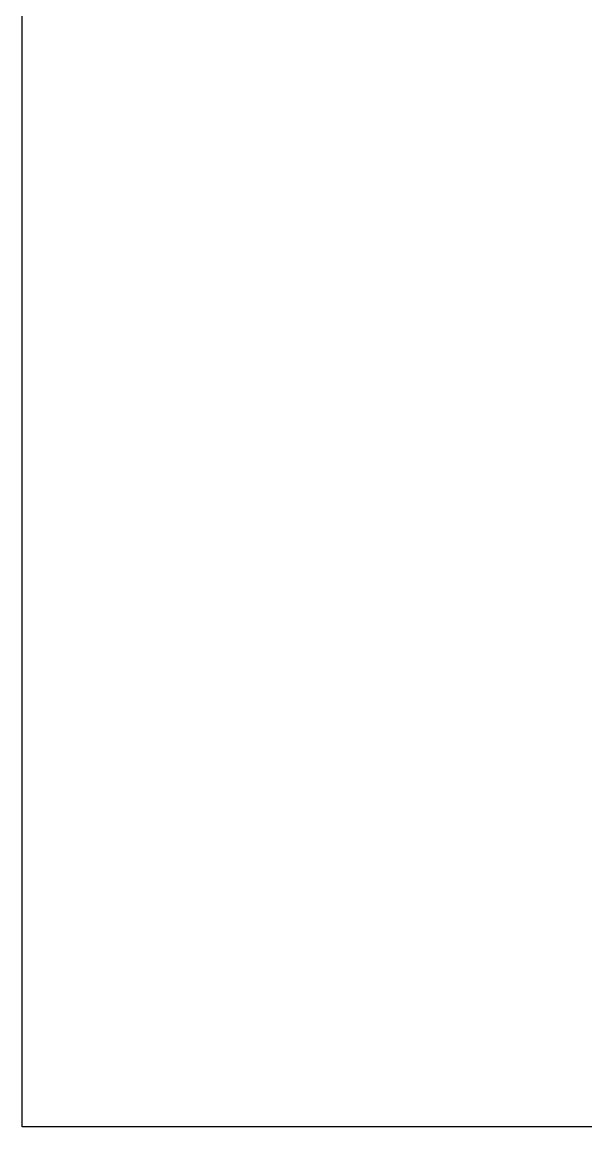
# Model space of a CAD drawing. Header units: millimetres. Extents: x -1612139 to -1282425, y 786067 to 1536390.
# Drawn here: x -1425570 to -1419152, y 863784 to 876352 of the extents above; entities that cross this region are included whole.
import ezdxf

# ---------------------------------------------------------------- set-up
doc = ezdxf.new("R2010")
doc.units = ezdxf.units.MM
doc.header["$LTSCALE"] = 1000
doc.layers.add('PUB_DIM', color=3, linetype='CONTINUOUS')

msp = doc.modelspace()

# ---------------------------------------------------------------- linework, layer by layer
at = {"layer": 'PUB_DIM'}
msp.add_lwpolyline([(-1425569.806163018, 883064.9099956306), (-1392389.753438565, 883064.9099956306), (-1392389.753438565, 863784.3399493808), (-1425569.806163018, 863784.3399493808)], close=True, dxfattribs=at)

doc.saveas('drawing.dxf')
